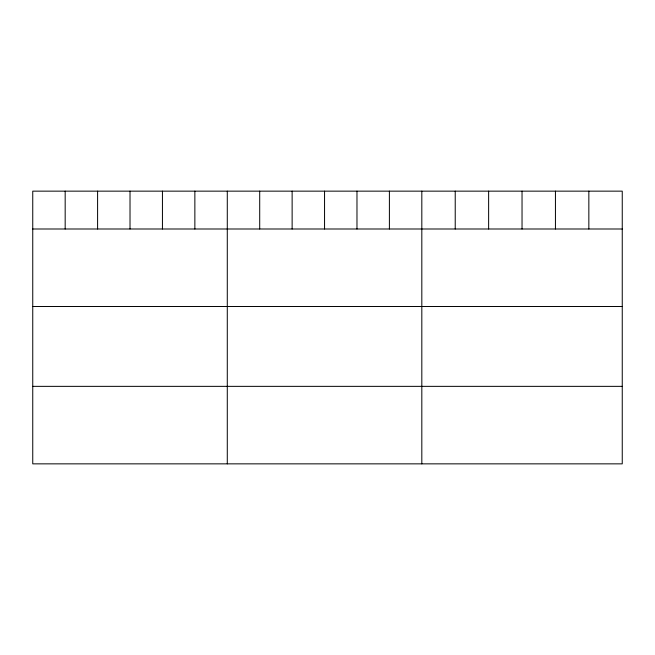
<?xml version="1.0" encoding="UTF-8"?>
<svg xmlns="http://www.w3.org/2000/svg" width="655" height="655" viewBox="0 0 655 655"><rect width="100%" height="100%" fill="white"/><g stroke="black" fill="none" stroke-linecap="round" stroke-linejoin="round"><path stroke-width="0.98" d="M622.25 228.996L622.25 463.855L32.75 463.855L32.75 191.145L622.25 191.145L622.25 228.996L32.75 228.996M32.75 306.499L622.25 306.499M32.75 386.352L622.25 386.352M588.845 191.145L588.845 228.996M555.44 191.145L555.44 228.996M522.035 191.145L522.035 228.996M488.63 191.145L488.63 228.996M455.225 191.145L455.225 228.996M421.82 191.145L421.82 463.855M389.398 191.145L389.398 228.996M356.975 191.145L356.975 228.996M324.552 191.145L324.552 228.996M292.13 191.145L292.13 228.996M259.707 191.145L259.707 228.996M227.285 191.145L227.285 463.855M194.862 191.145L194.862 228.996M162.44 191.145L162.44 228.996M130.018 191.145L130.018 228.996M97.595 191.145L97.595 228.996M65.172 191.145L65.172 228.996"/></g></svg>
